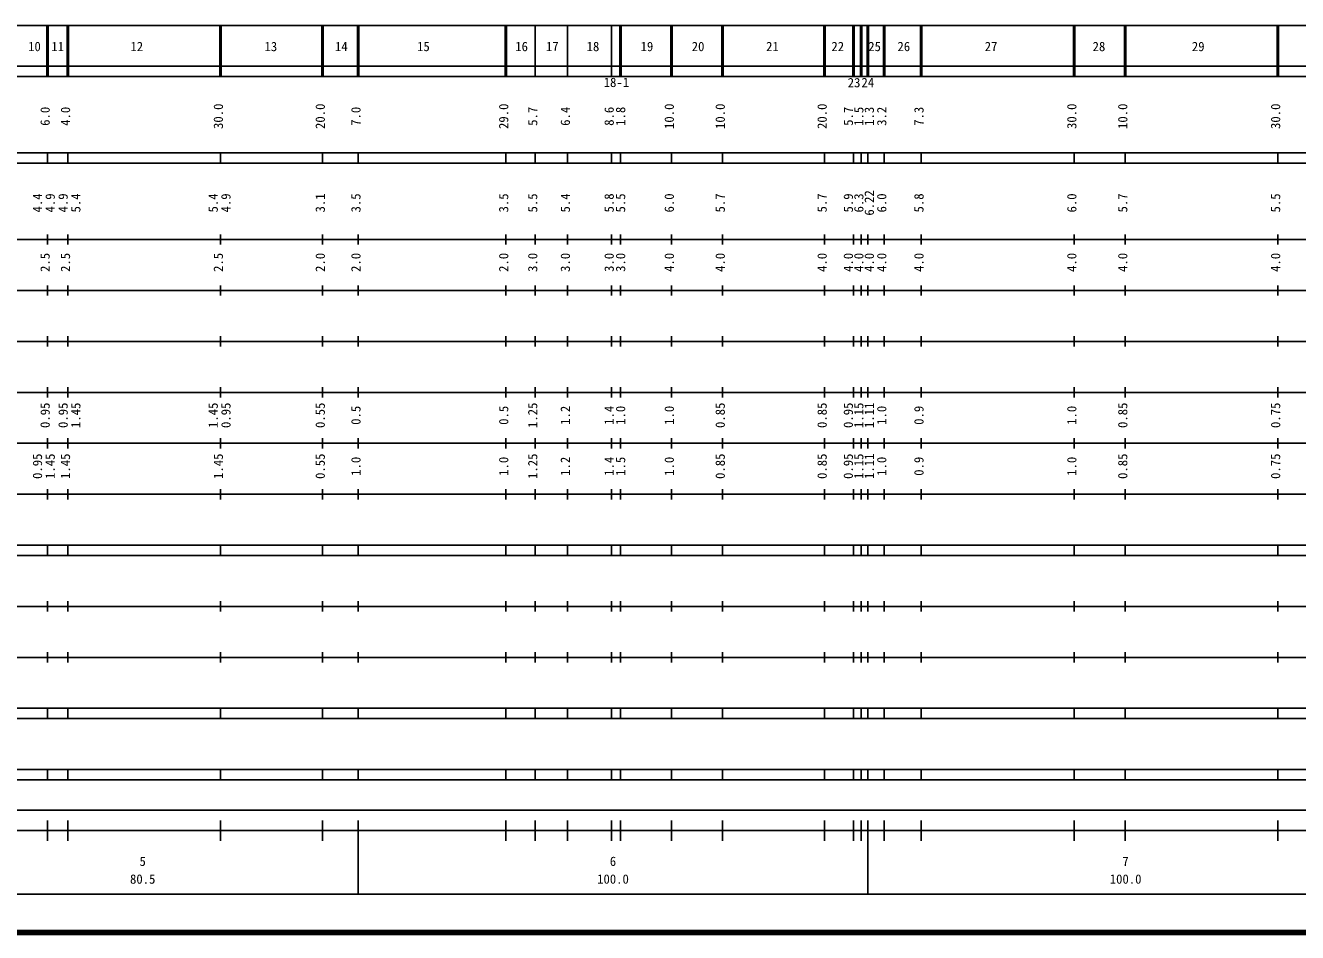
# Model space of a CAD drawing. Units: millimetres on the paper, enlarged 1000 times. Extents: x 40000 to 680000, y 20000 to 380000.
# Drawn here: x 302686 to 552354, y 20000 to 198000 of the extents above; entities that cross this region are included whole.
import ezdxf
from ezdxf.enums import TextEntityAlignment as Align

# ---------------------------------------------------------------- set-up
doc = ezdxf.new("R2010")
doc.units = ezdxf.units.MM
doc.header["$LTSCALE"] = 1000
for name, color, linetype, lineweight in [('M-TTL', 2, 'Continuous', 140), ('M-TTL-BAND', 7, 'Continuous', 25), ('M-TTL-LINE', 7, 'Continuous', 50)]:
    doc.layers.add(name, color=color, linetype=linetype, lineweight=lineweight)
doc.styles.add('ＭＳ ゴシック', font='')
doc.styles.get('ＭＳ ゴシック').set_extended_font_data('MS Gothic')

msp = doc.modelspace()

# ---------------------------------------------------------------- linework, layer by layer
at = {"layer": 'M-TTL'}
msp.add_line((40000, 20000), (680000, 20000), dxfattribs=at)
at = {"layer": 'M-TTL-BAND'}
for p, q in [((68000, 198000), (579000, 198000)), ((402700, 198000), (402700, 188000)), ((409100, 198000), (409100, 188000)), ((417700, 198000), (417700, 188000)), ((40000, 190000), (579000, 190000)), ((40000, 188000), (579000, 188000)), ((40000, 173000), (579000, 173000)), ((307000, 171000), (307000, 173000)), ((311000, 171000), (311000, 173000)), ((341000, 171000), (341000, 173000)), ((361000, 171000), (361000, 173000)), ((368000, 171000), (368000, 173000)), ((397000, 171000), (397000, 173000)), ((402700, 171000), (402700, 173000)), ((409100, 171000), (409100, 173000)), ((417700, 171000), (417700, 173000)), ((419500, 171000), (419500, 173000)), ((429500, 171000), (429500, 173000)), ((439500, 171000), (439500, 173000)), ((459500, 171000), (459500, 173000)), ((465200, 171000), (465200, 173000)), ((466700, 171000), (466700, 173000)), ((468000, 171000), (468000, 173000)), ((471200, 171000), (471200, 173000)), ((478500, 171000), (478500, 173000)), ((508500, 171000), (508500, 173000)), ((518500, 171000), (518500, 173000)), ((548500, 171000), (548500, 173000)), ((40000, 171000), (579000, 171000)), ((40000, 156000), (579000, 156000)), ((307000, 155000), (307000, 157000)), ((311000, 155000), (311000, 157000)), ((341000, 155000), (341000, 157000)), ((361000, 155000), (361000, 157000)), ((368000, 155000), (368000, 157000)), ((397000, 155000), (397000, 157000)), ((402700, 155000), (402700, 157000)), ((409100, 155000), (409100, 157000)), ((417700, 155000), (417700, 157000)), ((419500, 155000), (419500, 157000)), ((429500, 155000), (429500, 157000)), ((439500, 155000), (439500, 157000)), ((459500, 155000), (459500, 157000)), ((465200, 155000), (465200, 157000)), ((466700, 155000), (466700, 157000)), ((468000, 155000), (468000, 157000)), ((471200, 155000), (471200, 157000)), ((478500, 155000), (478500, 157000)), ((508500, 155000), (508500, 157000)), ((518500, 155000), (518500, 157000)), ((548500, 155000), (548500, 157000)), ((46000, 146000), (579000, 146000)), ((307000, 145000), (307000, 147000)), ((311000, 145000), (311000, 147000)), ((341000, 145000), (341000, 147000)), ((361000, 145000), (361000, 147000)), ((368000, 145000), (368000, 147000)), ((397000, 145000), (397000, 147000)), ((402700, 145000), (402700, 147000)), ((409100, 145000), (409100, 147000)), ((417700, 145000), (417700, 147000)), ((419500, 145000), (419500, 147000)), ((429500, 145000), (429500, 147000)), ((439500, 145000), (439500, 147000)), ((459500, 145000), (459500, 147000)), ((465200, 145000), (465200, 147000)), ((466700, 145000), (466700, 147000)), ((468000, 145000), (468000, 147000)), ((471200, 145000), (471200, 147000)), ((478500, 145000), (478500, 147000)), ((508500, 145000), (508500, 147000)), ((518500, 145000), (518500, 147000)), ((548500, 145000), (548500, 147000)), ((52000, 136000), (579000, 136000)), ((307000, 135000), (307000, 137000)), ((311000, 135000), (311000, 137000)), ((341000, 135000), (341000, 137000)), ((361000, 135000), (361000, 137000)), ((368000, 135000), (368000, 137000)), ((397000, 135000), (397000, 137000)), ((402700, 135000), (402700, 137000)), ((409100, 135000), (409100, 137000)), ((417700, 135000), (417700, 137000)), ((419500, 135000), (419500, 137000)), ((429500, 135000), (429500, 137000)), ((439500, 135000), (439500, 137000)), ((459500, 135000), (459500, 137000)), ((465200, 135000), (465200, 137000)), ((466700, 135000), (466700, 137000)), ((468000, 135000), (468000, 137000)), ((471200, 135000), (471200, 137000)), ((478500, 135000), (478500, 137000)), ((508500, 135000), (508500, 137000)), ((518500, 135000), (518500, 137000)), ((548500, 135000), (548500, 137000)), ((46000, 126000), (579000, 126000)), ((307000, 125000), (307000, 127000)), ((311000, 125000), (311000, 127000)), ((341000, 125000), (341000, 127000)), ((361000, 125000), (361000, 127000)), ((368000, 125000), (368000, 127000)), ((397000, 125000), (397000, 127000)), ((402700, 125000), (402700, 127000)), ((409100, 125000), (409100, 127000)), ((417700, 125000), (417700, 127000)), ((419500, 125000), (419500, 127000)), ((429500, 125000), (429500, 127000)), ((439500, 125000), (439500, 127000)), ((459500, 125000), (459500, 127000)), ((465200, 125000), (465200, 127000)), ((466700, 125000), (466700, 127000)), ((468000, 125000), (468000, 127000)), ((471200, 125000), (471200, 127000)), ((478500, 125000), (478500, 127000)), ((508500, 125000), (508500, 127000)), ((518500, 125000), (518500, 127000)), ((548500, 125000), (548500, 127000)), ((52000, 116000), (579000, 116000)), ((307000, 115000), (307000, 117000)), ((311000, 115000), (311000, 117000)), ((341000, 115000), (341000, 117000)), ((361000, 115000), (361000, 117000)), ((368000, 115000), (368000, 117000)), ((397000, 115000), (397000, 117000)), ((402700, 115000), (402700, 117000)), ((409100, 115000), (409100, 117000)), ((417700, 115000), (417700, 117000)), ((419500, 115000), (419500, 117000)), ((429500, 115000), (429500, 117000)), ((439500, 115000), (439500, 117000)), ((459500, 115000), (459500, 117000)), ((465200, 115000), (465200, 117000)), ((466700, 115000), (466700, 117000)), ((468000, 115000), (468000, 117000)), ((471200, 115000), (471200, 117000)), ((478500, 115000), (478500, 117000)), ((508500, 115000), (508500, 117000)), ((518500, 115000), (518500, 117000)), ((548500, 115000), (548500, 117000)), ((46000, 106000), (579000, 106000)), ((307000, 105000), (307000, 107000)), ((311000, 105000), (311000, 107000)), ((341000, 105000), (341000, 107000)), ((361000, 105000), (361000, 107000)), ((368000, 105000), (368000, 107000)), ((397000, 105000), (397000, 107000)), ((402700, 105000), (402700, 107000)), ((409100, 105000), (409100, 107000)), ((417700, 105000), (417700, 107000)), ((419500, 105000), (419500, 107000)), ((429500, 105000), (429500, 107000)), ((439500, 105000), (439500, 107000)), ((459500, 105000), (459500, 107000)), ((465200, 105000), (465200, 107000)), ((466700, 105000), (466700, 107000)), ((468000, 105000), (468000, 107000)), ((471200, 105000), (471200, 107000)), ((478500, 105000), (478500, 107000)), ((508500, 105000), (508500, 107000)), ((518500, 105000), (518500, 107000)), ((548500, 105000), (548500, 107000)), ((40000, 96000), (579000, 96000)), ((307000, 94000), (307000, 96000)), ((311000, 94000), (311000, 96000)), ((341000, 94000), (341000, 96000)), ((361000, 94000), (361000, 96000)), ((368000, 94000), (368000, 96000)), ((397000, 94000), (397000, 96000)), ((402700, 94000), (402700, 96000)), ((409100, 94000), (409100, 96000)), ((417700, 94000), (417700, 96000)), ((419500, 94000), (419500, 96000)), ((429500, 94000), (429500, 96000)), ((439500, 94000), (439500, 96000)), ((459500, 94000), (459500, 96000)), ((465200, 94000), (465200, 96000)), ((466700, 94000), (466700, 96000)), ((468000, 94000), (468000, 96000)), ((471200, 94000), (471200, 96000)), ((478500, 94000), (478500, 96000)), ((508500, 94000), (508500, 96000)), ((518500, 94000), (518500, 96000)), ((548500, 94000), (548500, 96000)), ((40000, 94000), (579000, 94000)), ((307000, 83000), (307000, 85000)), ((311000, 83000), (311000, 85000)), ((341000, 83000), (341000, 85000)), ((361000, 83000), (361000, 85000)), ((368000, 83000), (368000, 85000)), ((397000, 83000), (397000, 85000)), ((402700, 83000), (402700, 85000)), ((409100, 83000), (409100, 85000)), ((417700, 83000), (417700, 85000)), ((419500, 83000), (419500, 85000)), ((429500, 83000), (429500, 85000)), ((439500, 83000), (439500, 85000)), ((459500, 83000), (459500, 85000)), ((465200, 83000), (465200, 85000)), ((466700, 83000), (466700, 85000)), ((468000, 83000), (468000, 85000)), ((471200, 83000), (471200, 85000)), ((478500, 83000), (478500, 85000)), ((508500, 83000), (508500, 85000)), ((518500, 83000), (518500, 85000)), ((548500, 83000), (548500, 85000)), ((49000, 84000), (579000, 84000)), ((307000, 73000), (307000, 75000)), ((311000, 73000), (311000, 75000)), ((341000, 73000), (341000, 75000)), ((361000, 73000), (361000, 75000)), ((368000, 73000), (368000, 75000)), ((397000, 73000), (397000, 75000)), ((402700, 73000), (402700, 75000)), ((409100, 73000), (409100, 75000)), ((417700, 73000), (417700, 75000)), ((419500, 73000), (419500, 75000)), ((429500, 73000), (429500, 75000)), ((439500, 73000), (439500, 75000)), ((459500, 73000), (459500, 75000)), ((465200, 73000), (465200, 75000)), ((466700, 73000), (466700, 75000)), ((468000, 73000), (468000, 75000)), ((471200, 73000), (471200, 75000)), ((478500, 73000), (478500, 75000)), ((508500, 73000), (508500, 75000)), ((518500, 73000), (518500, 75000)), ((548500, 73000), (548500, 75000)), ((40000, 74000), (579000, 74000)), ((40000, 64000), (579000, 64000)), ((307000, 62000), (307000, 64000)), ((311000, 62000), (311000, 64000)), ((341000, 62000), (341000, 64000)), ((361000, 62000), (361000, 64000)), ((368000, 62000), (368000, 64000)), ((397000, 62000), (397000, 64000)), ((402700, 62000), (402700, 64000)), ((409100, 62000), (409100, 64000)), ((417700, 62000), (417700, 64000)), ((419500, 62000), (419500, 64000)), ((429500, 62000), (429500, 64000)), ((439500, 62000), (439500, 64000)), ((459500, 62000), (459500, 64000)), ((465200, 62000), (465200, 64000)), ((466700, 62000), (466700, 64000)), ((468000, 62000), (468000, 64000)), ((471200, 62000), (471200, 64000)), ((478500, 62000), (478500, 64000)), ((508500, 62000), (508500, 64000)), ((518500, 62000), (518500, 64000)), ((548500, 62000), (548500, 64000)), ((40000, 62000), (579000, 62000)), ((40000, 52000), (579000, 52000)), ((40000, 50000), (579000, 50000)), ((307000, 50000), (307000, 52000)), ((311000, 50000), (311000, 52000)), ((341000, 50000), (341000, 52000)), ((361000, 50000), (361000, 52000)), ((368000, 50000), (368000, 52000)), ((397000, 50000), (397000, 52000)), ((402700, 50000), (402700, 52000)), ((409100, 50000), (409100, 52000)), ((417700, 50000), (417700, 52000)), ((419500, 50000), (419500, 52000)), ((429500, 50000), (429500, 52000)), ((439500, 50000), (439500, 52000)), ((459500, 50000), (459500, 52000)), ((465200, 50000), (465200, 52000)), ((466700, 50000), (466700, 52000)), ((468000, 50000), (468000, 52000)), ((471200, 50000), (471200, 52000)), ((478500, 50000), (478500, 52000)), ((508500, 50000), (508500, 52000)), ((518500, 50000), (518500, 52000)), ((548500, 50000), (548500, 52000)), ((290554, 44000), (566444, 44000)), ((40000, 40000), (579000, 40000)), ((307000, 38000), (307000, 42000)), ((311000, 38000), (311000, 42000)), ((341000, 38000), (341000, 42000)), ((361000, 38000), (361000, 42000)), ((368000, 38000), (368000, 42000)), ((368000, 27500), (368000, 40000)), ((397000, 38000), (397000, 42000)), ((402700, 38000), (402700, 42000)), ((409100, 38000), (409100, 42000)), ((417700, 38000), (417700, 42000)), ((419500, 38000), (419500, 42000)), ((429500, 38000), (429500, 42000)), ((439500, 38000), (439500, 42000)), ((459500, 38000), (459500, 42000)), ((465200, 38000), (465200, 42000)), ((466700, 38000), (466700, 42000)), ((468000, 38000), (468000, 42000)), ((468000, 27500), (468000, 40000)), ((471200, 38000), (471200, 42000)), ((478500, 38000), (478500, 42000)), ((508500, 38000), (508500, 42000)), ((518500, 38000), (518500, 42000)), ((548500, 38000), (548500, 42000)), ((68000, 27500), (579000, 27500))]:
    msp.add_line(p, q, dxfattribs=at)
at = {"layer": 'M-TTL-LINE'}
for p, q in [((307000, 198000), (307000, 188000)), ((311000, 198000), (311000, 188000)), ((341000, 198000), (341000, 188000)), ((361000, 198000), (361000, 188000)), ((368000, 198000), (368000, 188000)), ((397000, 198000), (397000, 188000)), ((419500, 198000), (419500, 188000)), ((429500, 198000), (429500, 188000)), ((439500, 198000), (439500, 188000)), ((459500, 198000), (459500, 188000)), ((465200, 198000), (465200, 188000)), ((466700, 198000), (466700, 188000)), ((468000, 198000), (468000, 188000)), ((471200, 198000), (471200, 188000)), ((478500, 198000), (478500, 188000)), ((508500, 198000), (508500, 188000)), ((518500, 198000), (518500, 188000)), ((548500, 198000), (548500, 188000))]:
    msp.add_line(p, q, dxfattribs=at)

# ---------------------------------------------------------------- texts
at = {"layer": 'M-TTL-BAND', "style": 'ＭＳ ゴシック'}
for s, p in [('10', (304458, 192405)), ('12', (324534, 192405)), ('13', (350851, 192405)), ('16', (400062, 192405)), ('18', (414065, 192405)), ('19', (424658, 192405)), ('20', (434696, 192405)), ('21', (449289, 192405)), ('22', (462110, 192405)), ('25', (469343, 192405)), ('26', (475079, 192405)), ('27', (492202, 192405)), ('28', (513374, 192405)), ('29', (532859, 192405)), ('11', (309013, 192405)), ('14', (364685, 192405)), ('15', (380796, 192405)), ('17', (406093, 192405)), ('18-1', (418672, 185365)), ('23', (465315, 185314)), ('24', (468014, 185335)), ('5', (325699, 32523)), ('6', (418000, 32523)), ('7', (518610, 32523)), ('80.5', (325699, 29033)), ('100.0', (418000, 29033)), ('100.0', (518610, 29033))]:
    msp.add_text(s, height=1833, dxfattribs=at).set_placement(p, align=Align.BOTTOM_CENTER)
for s, p in [('30.0', (342000, 180174)), ('20.0', (362000, 180174)), ('29.0', (398000, 180174)), ('10.0', (430500, 180174)), ('10.0', (440500, 180174)), ('20.0', (460500, 180174)), ('30.0', (509500, 180174)), ('10.0', (519500, 180174)), ('30.0', (549500, 180174)), ('6.0', (308000, 180174)), ('4.0', (312000, 180174)), ('7.0', (369000, 180174)), ('5.7', (403700, 180174)), ('6.4', (410100, 180174)), ('8.6', (418700, 180174)), ('1.8', (420948, 180174)), ('5.7', (465640, 180174)), ('1.5', (467700, 180174)), ('1.3', (469753, 180174)), ('3.2', (472200, 180174)), ('7.3', (479500, 180174)), ('4.4', (306499, 163174)), ('4.9', (308999, 163174)), ('4.9', (311532, 163174)), ('5.4', (314032, 163174)), ('5.4', (340990, 163174)), ('4.9', (343490, 163174)), ('3.1', (362000, 163174)), ('3.5', (369000, 163174)), ('3.5', (398000, 163174)), ('5.5', (403700, 163174)), ('5.4', (410100, 163174)), ('5.8', (418700, 163174)), ('5.5', (420948, 163174)), ('6.0', (430500, 163174)), ('5.7', (440500, 163174)), ('5.7', (460500, 163174)), ('5.9', (465640, 163174)), ('6.3', (467700, 163174)), ('6.22', (469753, 163174)), ('6.0', (472200, 163174)), ('5.8', (479500, 163174)), ('6.0', (509500, 163174)), ('5.7', (519500, 163174)), ('5.5', (549500, 163174)), ('2.5', (308000, 151500)), ('2.5', (312000, 151500)), ('2.5', (342000, 151500)), ('2.0', (362000, 151500)), ('2.0', (369000, 151500)), ('2.0', (398000, 151500)), ('3.0', (403700, 151500)), ('3.0', (410100, 151500)), ('3.0', (418700, 151500)), ('3.0', (420948, 151500)), ('4.0', (430500, 151500)), ('4.0', (440500, 151500)), ('4.0', (460500, 151500)), ('4.0', (465640, 151500)), ('4.0', (467700, 151500)), ('4.0', (469753, 151500)), ('4.0', (472200, 151500)), ('4.0', (479500, 151500)), ('4.0', (509500, 151500)), ('4.0', (519500, 151500)), ('4.0', (549500, 151500)), ('0.95', (308000, 121500)), ('0.95', (311532, 121500)), ('1.45', (314032, 121500)), ('1.45', (340990, 121500)), ('0.95', (343490, 121500)), ('0.55', (362000, 121500)), ('0.5', (369000, 121500)), ('0.5', (398000, 121500)), ('1.25', (403700, 121500)), ('1.2', (410100, 121500)), ('1.4', (418700, 121500)), ('1.0', (420948, 121500)), ('1.0', (430500, 121500)), ('0.85', (440500, 121500)), ('0.85', (460500, 121500)), ('0.95', (465640, 121500)), ('1.15', (467700, 121500)), ('1.11', (469753, 121500)), ('1.0', (472200, 121500)), ('0.9', (479500, 121500)), ('1.0', (509500, 121500)), ('0.85', (519500, 121500)), ('0.75', (549500, 121500)), ('0.95', (306499, 111500)), ('1.45', (308999, 111500)), ('1.45', (312000, 111500)), ('1.45', (342000, 111500)), ('0.55', (362000, 111500)), ('1.0', (369000, 111500)), ('1.0', (398000, 111500)), ('1.25', (403700, 111500)), ('1.2', (410100, 111500)), ('1.4', (418700, 111500)), ('1.5', (420948, 111500)), ('1.0', (430500, 111500)), ('0.85', (440500, 111500)), ('0.85', (460500, 111500)), ('0.95', (465640, 111500)), ('1.15', (467700, 111500)), ('1.11', (469753, 111500)), ('1.0', (472200, 111500)), ('0.9', (479500, 111500)), ('1.0', (509500, 111500)), ('0.85', (519500, 111500)), ('0.75', (549500, 111500))]:
    msp.add_text(s, height=1833, rotation=90, dxfattribs=at).set_placement(p, align=Align.BOTTOM_CENTER)

doc.saveas('drawing.dxf')
